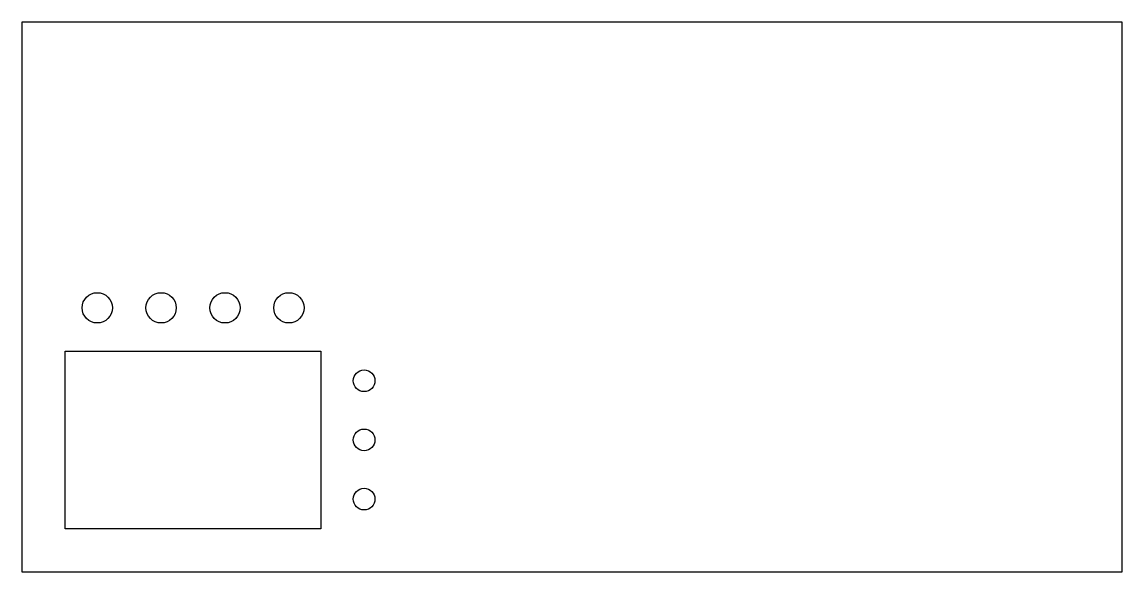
# Model space of a CAD drawing. Header units: metres. Extents: x 0 to 254, y 0 to 127.
import ezdxf

# ---------------------------------------------------------------- set-up
doc = ezdxf.new("R2010")
doc.units = ezdxf.units.M

msp = doc.modelspace()

# ---------------------------------------------------------------- linework, layer by layer
at = {"layer": 'Undeflected', "color": 5}
for p, q in [((0, 0), (0, 127)), ((0, 127), (254, 127)), ((254, 127), (254, 0)), ((254, 0), (0, 0))]:
    msp.add_line(p, q, dxfattribs=at)
at = {"layer": 'Undeflected', "color": 0}
for p, q in [((10, 10), (10, 51)), ((10, 51), (69, 51)), ((69, 51), (69, 10)), ((69, 10), (10, 10))]:
    msp.add_line(p, q, dxfattribs=at)
at = {"layer": 'Undeflected', "color": 5}
for centre, radius in [((17.375, 61), 3.5), ((32.125, 61), 3.5), ((46.875, 61), 3.5), ((61.625, 61), 3.5), ((79, 44.166667), 2.5), ((79, 30.5), 2.5), ((79, 16.833333), 2.5)]:
    msp.add_circle(centre, radius, dxfattribs=at)

doc.saveas('drawing.dxf')
